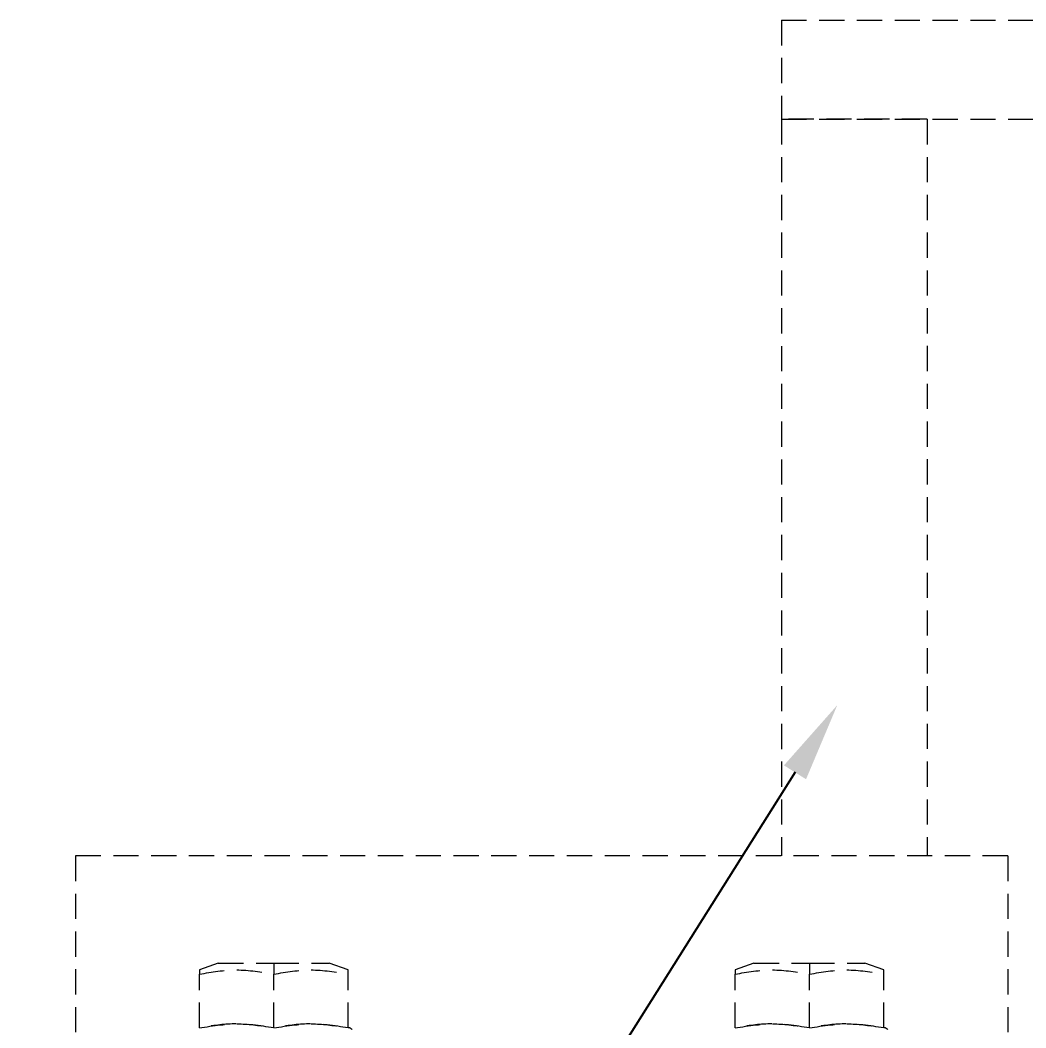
# Model space of a CAD drawing. Header units: millimetres. Extents: x 15 to 1184, y 5 to 836.
# Drawn here: x 209.8 to 260.5, y 548.1 to 598.9 of the extents above; entities that cross this region are included whole.
import ezdxf
from ezdxf import colors
from ezdxf.entities.mleader import LeaderData, LeaderLine
from ezdxf.math import Vec2, Vec3

# ---------------------------------------------------------------- set-up
doc = ezdxf.new("R2010")
doc.units = ezdxf.units.MM
doc.linetypes.add('HIDDEN', pattern=[1.905, 1.27, -0.635])

msp = doc.modelspace()

# ---------------------------------------------------------------- linework, layer by layer
at = {"color": 7, "linetype": 'HIDDEN', "lineweight": 18}
for p, q in [((248.145, 598.927), (248.145, 593.927)), ((248.145, 598.927), (532.475, 598.927)), ((255.493, 593.928), (248.145, 593.928)), ((248.145, 593.927), (248.145, 556.783)), ((248.145, 593.927), (344.092, 593.927)), ((255.493, 593.928), (255.493, 556.783)), ((259.558, 556.783), (212.558, 556.783)), ((212.558, 556.783), (212.558, 546.783)), ((259.558, 556.783), (259.558, 546.783)), ((219.758, 551.383), (218.808, 551.038)), ((219.758, 551.383), (222.558, 551.383)), ((222.558, 551.383), (222.558, 550.826)), ((222.558, 551.383), (225.358, 551.383)), ((222.558, 551.383), (222.558, 550.826)), ((226.308, 551.038), (225.358, 551.383)), ((246.758, 551.383), (245.808, 551.038)), ((246.758, 551.383), (249.558, 551.383)), ((249.558, 551.383), (249.558, 550.826)), ((249.558, 551.383), (252.358, 551.383)), ((249.558, 551.383), (249.558, 550.826)), ((253.308, 551.038), (252.358, 551.383)), ((218.808, 551.037), (218.808, 550.826)), ((218.808, 548.118), (218.808, 550.826)), ((222.558, 548.118), (222.558, 550.826)), ((226.308, 550.826), (226.308, 551.037)), ((226.308, 548.118), (226.308, 550.826)), ((245.808, 551.037), (245.808, 550.826)), ((245.808, 548.118), (245.808, 550.826)), ((249.558, 548.118), (249.558, 550.826)), ((253.308, 550.826), (253.308, 551.037)), ((253.308, 548.118), (253.308, 550.826))]:
    msp.add_line(p, q, dxfattribs=at)
for points in [[(218.808, 550.826), (219.433, 550.932), (220.683, 551.143), (221.933, 550.932), (222.558, 550.826)], [(222.558, 550.826), (223.183, 550.932), (224.433, 551.143), (225.683, 550.932), (226.308, 550.826)], [(245.808, 550.826), (246.433, 550.932), (247.683, 551.143), (248.933, 550.932), (249.558, 550.826)], [(249.558, 550.826), (250.183, 550.932), (251.433, 551.143), (252.683, 550.932), (253.308, 550.826)]]:
    msp.add_open_spline(points, degree=3, dxfattribs=at)
for points, knots in [([(218.808, 548.118), (219.509, 548.224), (220.761, 548.413), (222.009, 548.208), (222.558, 548.118)], [0, 0, 0, 0, 0.559942, 1, 1, 1, 1]), ([(222.558, 548.118), (221.857, 548.224), (220.605, 548.413), (219.357, 548.208), (218.808, 548.118)], [0, 0, 0, 0, 0.559942, 1, 1, 1, 1]), ([(222.558, 548.118), (223.259, 548.224), (224.511, 548.413), (225.759, 548.208), (226.308, 548.118)], [0, 0, 0, 0, 0.559942, 1, 1, 1, 1]), ([(226.308, 548.118), (225.607, 548.224), (224.355, 548.413), (223.107, 548.208), (222.558, 548.118)], [0, 0, 0, 0, 0.559942, 1, 1, 1, 1]), ([(245.808, 548.118), (246.509, 548.224), (247.761, 548.413), (249.009, 548.208), (249.558, 548.118)], [0, 0, 0, 0, 0.559942, 1, 1, 1, 1]), ([(249.558, 548.118), (248.857, 548.224), (247.605, 548.413), (246.357, 548.208), (245.808, 548.118)], [0, 0, 0, 0, 0.559942, 1, 1, 1, 1]), ([(249.558, 548.118), (250.259, 548.224), (251.511, 548.413), (252.759, 548.208), (253.308, 548.118)], [0, 0, 0, 0, 0.559942, 1, 1, 1, 1]), ([(253.308, 548.118), (252.607, 548.224), (251.355, 548.413), (250.107, 548.208), (249.558, 548.118)], [0, 0, 0, 0, 0.559942, 1, 1, 1, 1]), ([(226.505, 548.033), (226.435, 548.085), (226.351, 548.147), (226.346, 548.102), (226.346, 548.094)], [0, 0, 0, 0, 0.826492, 1, 1, 1, 1]), ([(253.505, 548.033), (253.435, 548.085), (253.351, 548.147), (253.346, 548.102), (253.346, 548.094)], [0, 0, 0, 0, 0.826492, 1, 1, 1, 1])]:
    msp.add_open_spline(points, degree=3, knots=knots, dxfattribs=at)

# ---------------------------------------------------------------- leaders
ml = msp.add_multileader_mtext('Standard')
ml.set_content('7', color=256)
ml.set_leader_properties()
ml.build(insert=Vec2(0, 0))
ml.multileader.update_dxf_attribs({"text_right_attachment_type": 6})
ctx = ml.context
ctx.base_point, ctx.plane_origin = Vec3(218.884, 507.601), Vec3(278.435, 571.202)
ctx.right_attachment, ctx.text_align_type = 6, 2
notes = []
notes.append((ctx, [(0, (1, 1, 0), (233.551, 504.801), (-1, 0), 8, [(0, [(278.435, 571.202)], 0, [])])]))
ctx.mtext.insert, ctx.mtext.alignment, ctx.mtext.flow_direction = Vec3(223.551, 509.601), 3, 5
ml = msp.add_multileader_mtext('Standard')
ml.set_content('6', color=256)
ml.set_leader_properties()
ml.build(insert=Vec2(0, 0))
ml.multileader.update_dxf_attribs({"text_right_attachment_type": 6})
ctx = ml.context
ctx.base_point, ctx.plane_origin = Vec3(199.726, 509.087), Vec3(250.962, 564.388)
ctx.right_attachment, ctx.text_align_type = 6, 2
notes.append((ctx, [(0, (1, 1, 0), (214.393, 506.287), (-1, 0), 8, [(0, [(250.962, 564.388)], 0, [])])]))
ctx.mtext.insert, ctx.mtext.alignment, ctx.mtext.flow_direction = Vec3(204.393, 511.087), 3, 5
for ctx, leaders in notes:
    for number, flags, end, landing, length, lines in leaders:
        leader = LeaderData()
        leader.index, (leader.has_last_leader_line, leader.has_dogleg_vector, leader.attachment_direction) = number, flags
        leader.last_leader_point, leader.dogleg_vector, leader.dogleg_length = Vec3(end), Vec3(landing), length
        for number, points, colour, breaks in lines:
            line = LeaderLine()
            line.index, line.vertices, line.color, line.breaks = number, Vec3.list(points), colors.encode_raw_color(colour), breaks
            leader.lines.append(line)
        ctx.leaders.append(leader)

doc.saveas('drawing.dxf')
